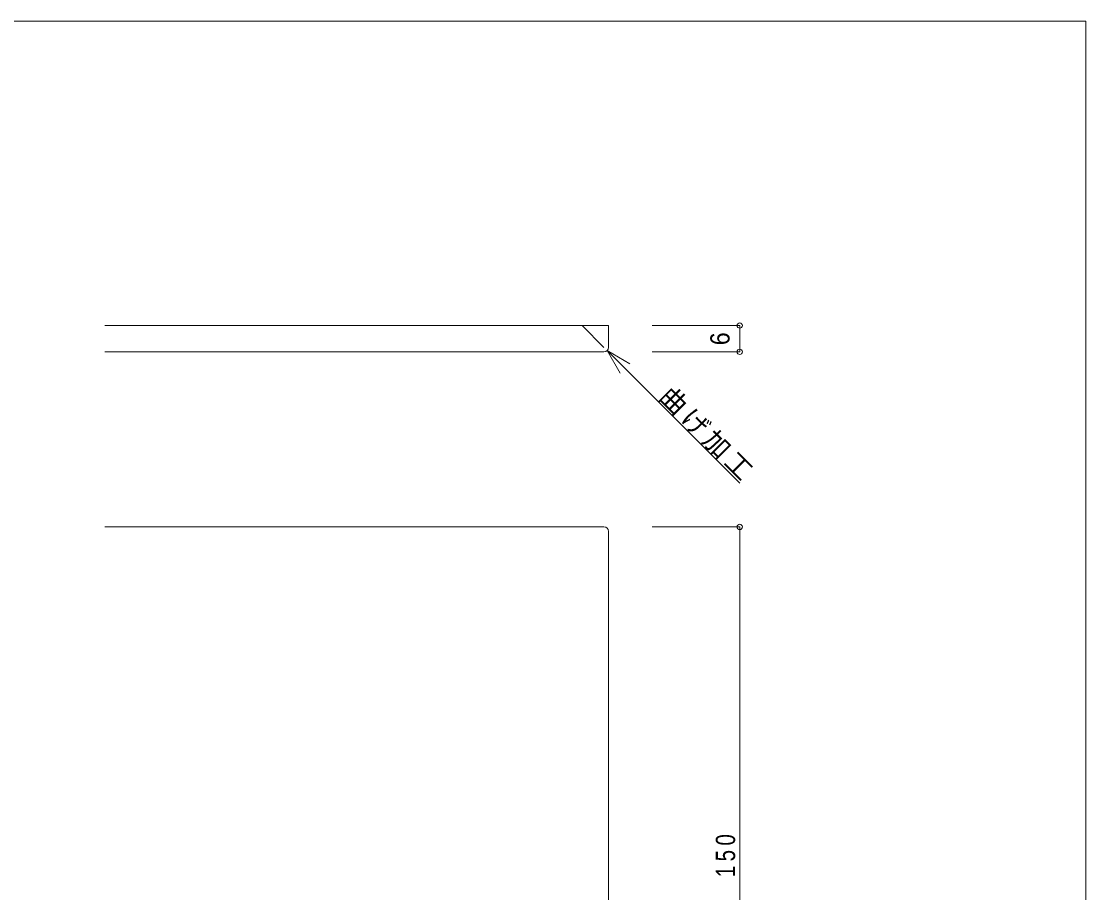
# Model space of a CAD drawing. Units: millimetres on the paper, with parts at other scales. Extents: x -141 to 141, y -98 to 98.
# Drawn here: x 19.5 to 141, y -2 to 97.5 of the extents above; entities that cross this region are included whole.
import ezdxf
from ezdxf.enums import TextEntityAlignment as Align

# ---------------------------------------------------------------- set-up
doc = ezdxf.new("R2010")
doc.units = ezdxf.units.MM
doc.header["$PDMODE"] = 32
doc.header["$PDSIZE"] = 0.6
for name, color, linetype, lineweight in [('4-0_ＫＢ製品', 2, 'Continuous', 9), ('4-3_寸法', 4, 'Continuous', 9), ('4-4_引出線字', 4, 'Continuous', 9), ('4-5_文字', 7, 'Continuous', 9), ('F-0_図面枠', 5, 'Continuous', 9)]:
    doc.layers.add(name, color=color, linetype=linetype, lineweight=lineweight)
doc.styles.add('HGｺﾞｼｯｸM', font='')
doc.styles.get('HGｺﾞｼｯｸM').set_extended_font_data('HGｺﾞｼｯｸM')

msp = doc.modelspace()

# ---------------------------------------------------------------- linework, layer by layer
at = {"layer": '4-0_ＫＢ製品'}
for p, q in [((29, 62.75), (86.5, 62.75)), ((86, 60.25), (83.5, 62.75)), ((86.5, 60.25), (86.5, 62.75)), ((29, 59.75), (86, 59.75)), ((29, 39.75), (86, 39.75)), ((86.5, 39.25), (86.5, -34.75))]:
    msp.add_line(p, q, dxfattribs=at)
for centre, start, end in [((86, 60.25), 270, 0), ((86, 39.25), 0, 90)]:
    msp.add_arc(centre, 0.5, start, end, dxfattribs=at)
at = {"layer": '4-3_寸法'}
for p, q in [((101.5, 62.75), (91.5, 62.75)), ((101.5, 62.75), (101.5, 59.75)), ((101.5, 59.75), (91.5, 59.75)), ((101.5, 39.75), (91.5, 39.75)), ((101.5, 39.75), (101.5, -35.25))]:
    msp.add_line(p, q, dxfattribs=at)
for p in [(101.5, 62.75), (101.5, 59.75), (101.5, 39.75)]:
    msp.add_point(p, dxfattribs=at)
at = {"layer": '4-4_引出線字'}
for q in [(87.854, 57.298), (88.952, 58.396), (101.5, 44.75)]:
    msp.add_line((86.354, 59.896), q, dxfattribs=at)
at = {"layer": 'F-0_図面枠'}
for p, q in [((-141, 97.5), (141, 97.5)), ((141, 97.5), (141, -97.5))]:
    msp.add_line(p, q, dxfattribs=at)

# ---------------------------------------------------------------- texts
at = {"layer": '4-3_寸法', "color": 7, "style": 'HGｺﾞｼｯｸM', "width": 0.9}
msp.add_text('6', height=2.199, rotation=90, dxfattribs=at).set_placement((101, 60.5), align=Align.BOTTOM_LEFT)
at = {"layer": '4-3_寸法', "color": 7, "insert": (101, -0.25), "char_height": 2.199, "attachment_point": 7, "rotation": 90, "style": 'HGｺﾞｼｯｸM'}
msp.add_mtext('\\T1.38;\\W0.8;150', dxfattribs=at)
at = {"layer": '4-5_文字', "insert": (91.954, 54.296), "char_height": 2.199, "attachment_point": 7, "rotation": 315, "style": 'HGｺﾞｼｯｸM'}
msp.add_mtext('\\T1.17;曲げ加工', dxfattribs=at)

doc.saveas('drawing.dxf')
